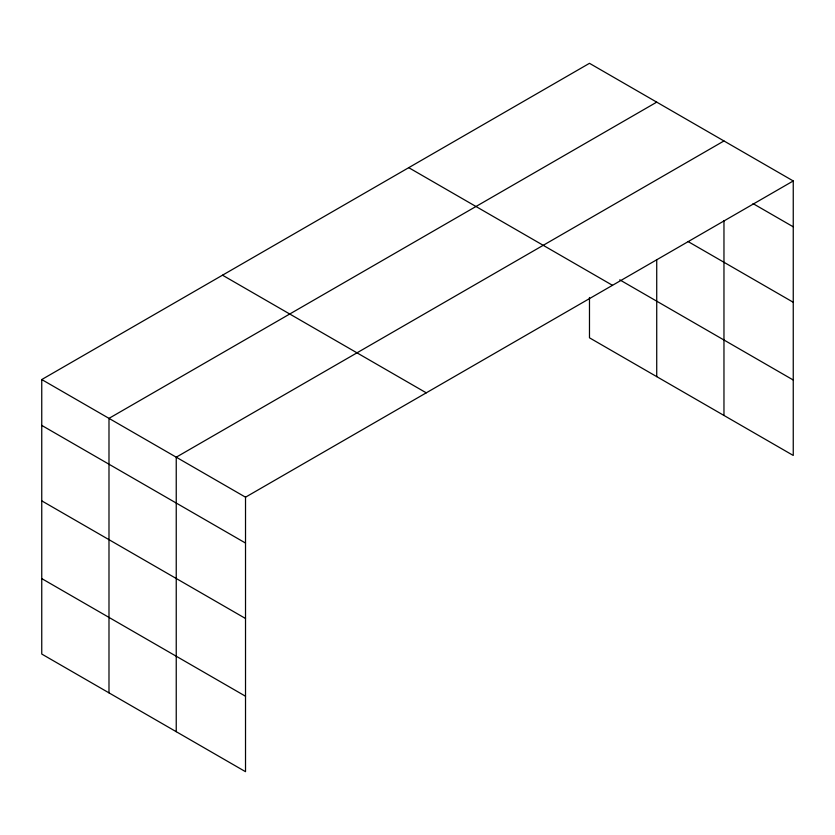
<?xml version="1.0" encoding="UTF-8"?>
<svg xmlns="http://www.w3.org/2000/svg" width="835" height="835" viewBox="0 0 835 835"><rect width="100%" height="100%" fill="white"/><g stroke="black" fill="none" stroke-linecap="round" stroke-linejoin="round"><path stroke-width="1.25" d="M723.966 220.638L723.966 415.454M589.479 297.479L589.479 337.81L793.25 455.451L793.25 180.955L589.479 63.314L41.75 379.549L41.75 654.045L245.521 771.686L245.521 497.19L41.75 379.549M656.727 102.141L108.988 418.366L108.988 692.862M723.966 140.958L176.237 457.194L176.237 731.69M245.521 497.19L793.25 180.955M753.024 203.594L793.25 226.817M688.103 241.565L793.25 302.27M619.737 279.829L793.25 380.008M408.733 167.668L612.493 285.32M222.507 275.195L426.267 392.836M41.75 425.401L245.521 543.053M41.75 500.854L245.521 618.495M41.75 578.592L245.521 696.233M656.727 259.727L656.727 376.637"/></g></svg>
